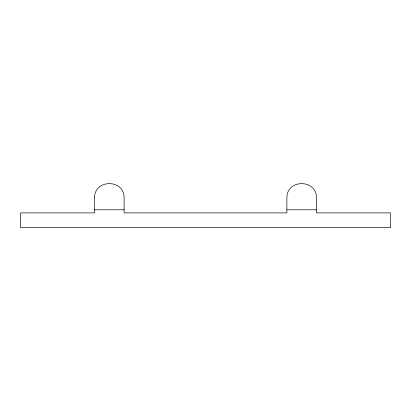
<?xml version="1.0" encoding="UTF-8"?>
<svg xmlns="http://www.w3.org/2000/svg" width="411" height="411" viewBox="0 0 411 411"><rect width="100%" height="100%" fill="white"/><g stroke="black" fill="none" stroke-linecap="round" stroke-linejoin="round"><path stroke-width="0.62" d="M94.53 209.79L124.122 209.79M286.878 209.79L316.47 209.79M94.53 197.912L94.53 212.898L20.55 212.898L20.55 227.694L390.45 227.694L390.45 212.898L316.47 212.898L316.47 198.102C316.876 178.811 286.472 178.811 286.878 198.102L286.878 212.898L124.122 212.898L124.122 198.102C124.543 178.934 94.355 178.744 94.53 197.912"/></g></svg>
